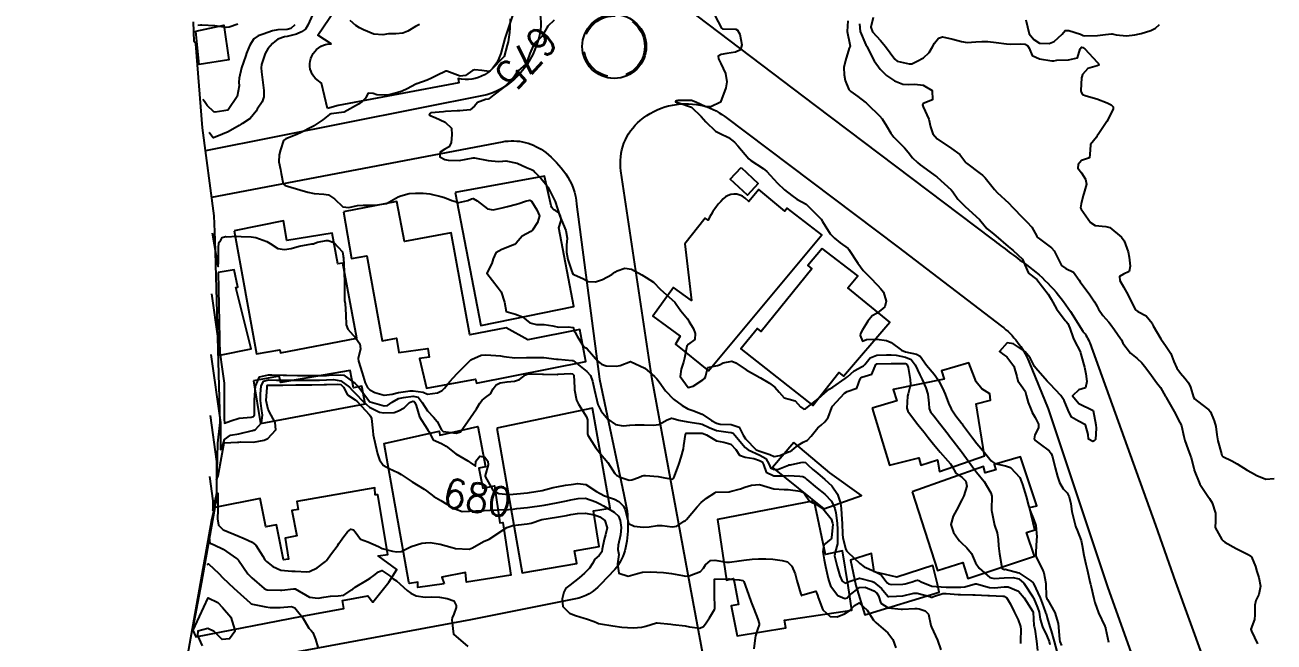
# Model space of a CAD drawing. Header units: metres. Extents: x 298520 to 308411, y 7433745 to 7450750.
# Drawn here: x 300672.9 to 300845.5, y 7447241.7 to 7447327 of the extents above; entities that cross this region are included whole.
import ezdxf
from ezdxf.enums import TextEntityAlignment as Align

# ---------------------------------------------------------------- set-up
doc = ezdxf.new("R2010")
doc.units = ezdxf.units.M
doc.header["$LTSCALE"] = 10
doc.linetypes.add('DASHED', pattern=[0.75, 0.5, -0.25])
for name, color, linetype in [('Area', 45, 'Continuous'), ('Canteiro', 45, 'DASHED'), ('Cotas', 45, 'Continuous'), ('Curvas de Nivel 1m', 11, 'Continuous'), ('Curvas de Nivel 5m', 15, 'Continuous'), ('Edificações', 30, 'Continuous'), ('Vias Primárias', 230, 'Continuous')]:
    doc.layers.add(name, color=color, linetype=linetype)
doc.styles.add('Style-STANDARD', font='STANDARD.shx')

msp = doc.modelspace()

# ---------------------------------------------------------------- linework, layer by layer
at = {"layer": 'Area'}
msp.add_polyline3d([(300691.93, 7447220.25, 694.32), (300698.77, 7447258.6, 690.29), (300699.21, 7447260.59, 686.56), (300699.39, 7447261.19, 680.28), (300699.56, 7447269.2, 680.26), (300699.91, 7447272.04, 677.94), (300699.2, 7447297.32, 680.01), (300699.07, 7447300.64, 676.56), (300697.48, 7447312.79, 685.09), (300696.52, 7447324.41, 685.01), (300696.3, 7447324.76, 684.98), (300696.21, 7447327.48, 681.88)], dxfattribs=at)
at = {"layer": 'Canteiro'}
msp.add_circle((300754.37, 7447324.06), 4.22, dxfattribs=at)
at = {"layer": 'Curvas de Nivel 1m', "flags": 128}
for points, elevation in [([(300712.73, 7447328.54), (300712.04, 7447327.01), (300711.72, 7447326.45), (300711.16, 7447326.06), (300710.44, 7447325.75), (300709.16, 7447325.45), (300708.8, 7447325.4), (300707.87, 7447325.05), (300707.45, 7447324.76), (300707.14, 7447324.47), (300706.49, 7447323.72), (300706.13, 7447323.07), (300705.61, 7447321.58), (300705.55, 7447321.08), (300705.62, 7447320.55), (300705.82, 7447319.08), (300705.93, 7447317.94), (300705.93, 7447317.08), (300705.73, 7447316.4), (300705.04, 7447315.4), (300704.92, 7447315.2), (300704.87, 7447315.09), (300704.03, 7447314.09), (300703.01, 7447313.4), (300702.82, 7447313.3), (300702.52, 7447313.12), (300700.99, 7447312.26), (300700.24, 7447311.9), (300698.99, 7447311.42), (300698.91, 7447311.45), (300698.39, 7447312.13)], 677), ([(300739.98, 7447327.88), (300739.93, 7447326.67), (300739.87, 7447325.96), (300739.69, 7447324.67), (300739.59, 7447324.22), (300739.15, 7447322.68), (300739.14, 7447322.66), (300739.12, 7447322.63), (300737.27, 7447320.71), (300737.18, 7447320.63), (300737.1, 7447320.59), (300736.06, 7447320.72), (300735.1, 7447320.82), (300734.8, 7447320.73), (300733.8, 7447320.05), (300733.09, 7447319.96), (300731.25, 7447320.63), (300731.1, 7447320.64), (300729.83, 7447320.05), (300729.09, 7447319.65), (300728.51, 7447319.38), (300727.07, 7447318.9), (300727.03, 7447318.87), (300726.95, 7447318.83), (300725.74, 7447318.17), (300725.06, 7447317.85), (300724.3, 7447317.62), (300723.06, 7447317.33), (300721.55, 7447317.38), (300721.06, 7447317.55), (300720.38, 7447317.59), (300719.99, 7447316.91), (300719.54, 7447316.42), (300719.04, 7447316.07), (300717.03, 7447314.95), (300715.25, 7447314.75), (300715.03, 7447314.66), (300714.11, 7447313.89), (300713.01, 7447313.16), (300712.91, 7447313.09), (300712.73, 7447312.99), (300710.99, 7447312.12), (300710.25, 7447311.77), (300708.99, 7447311.28), (300708.64, 7447311.05), (300708.25, 7447309.77), (300708.04, 7447309.05), (300708, 7447308.11), (300708.23, 7447307.05), (300708.34, 7447306.47), (300708.61, 7447305.04), (300708.91, 7447304.81), (300709.23, 7447304.71), (300710.9, 7447304.24), (300712, 7447303.9), (300712.89, 7447303.7), (300714.24, 7447303.63), (300714.89, 7447303.52), (300715.7, 7447302.96), (300716.87, 7447301.87), (300717.7, 7447301.76), (300718.87, 7447302.06), (300719.66, 7447302.12), (300720.88, 7447302.12), (300721.63, 7447302.14), (300722.88, 7447302.35), (300723.88, 7447302.87), (300724.5, 7447303.25), (300724.89, 7447303.41), (300726.03, 7447303.7), (300726.9, 7447303.77), (300727.95, 7447303.77), (300728.9, 7447303.66), (300730.38, 7447303.3), (300730.89, 7447303.17), (300731.92, 7447302.77), (300732.88, 7447302.45), (300734.12, 7447302.74), (300734.63, 7447302.99), (300734.89, 7447303.04), (300735.43, 7447302.72), (300736.87, 7447301.6), (300737.64, 7447301.47), (300738.87, 7447301.75), (300739.62, 7447301.93), (300740.88, 7447302.26), (300741.19, 7447302.35), (300742.1, 7447302.65), (300742.72, 7447302.81), (300742.88, 7447302.7), (300742.92, 7447302.67), (300742.95, 7447302.64), (300743.68, 7447301.44), (300744.04, 7447300.62), (300743.78, 7447299.7), (300743.07, 7447298.64), (300742.83, 7447298.48), (300741.66, 7447297.82), (300740.81, 7447296.85), (300740.6, 7447296.66), (300738.81, 7447295.95), (300738.01, 7447295.49), (300737.63, 7447294.7), (300737.47, 7447294.02), (300736.76, 7447292.71), (300738.32, 7447290.69), (300738.73, 7447290.12), (300739.21, 7447288.68), (300739.42, 7447287.4), (300740.7, 7447287.03), (300741.69, 7447286.65), (300742.69, 7447285.85), (300743.64, 7447285.58), (300744.68, 7447285.6), (300745.87, 7447285.41), (300746.68, 7447285.23), (300748, 7447285.26), (300748.68, 7447285.18), (300748.84, 7447284.74), (300748.91, 7447284.57), (300749.23, 7447284), (300750.11, 7447282.55), (300750.46, 7447282.36), (300750.64, 7447282.24), (300752.12, 7447280.53), (300752.62, 7447280.1), (300753.26, 7447279.87), (300754.61, 7447279.82), (300755.19, 7447279.91), (300756.62, 7447280.47), (300758.61, 7447279.55), (300759.92, 7447278.43), (300760.27, 7447278.1), (300760.59, 7447277.68), (300761.43, 7447276.41), (300762.56, 7447275.29), (300763.77, 7447274.39), (300764.55, 7447273.93), (300765.21, 7447273.7), (300766.54, 7447273.18), (300767.8, 7447272.34), (300768.52, 7447271.94), (300769.02, 7447271.83), (300770.52, 7447271.77), (300771.63, 7447271.41), (300772.2, 7447270.28), (300772.5, 7447269.77), (300773.99, 7447268.26), (300774.47, 7447268.06), (300775.87, 7447267.64), (300776.46, 7447267.33), (300777.23, 7447267.46), (300778.47, 7447267.98), (300778.64, 7447268.04), (300778.97, 7447268.21), (300779.79, 7447268.89), (300780.49, 7447269.32), (300781.08, 7447269.6), (300781.56, 7447270.17), (300782.51, 7447271.3), (300782.97, 7447271.7), (300783.47, 7447272.15), (300783.92, 7447272.76), (300784.46, 7447274.14), (300784.55, 7447274.3), (300786.19, 7447276.12), (300786.58, 7447276.32), (300787.89, 7447276.79), (300788.36, 7447278.09), (300788.45, 7447278.24), (300788.6, 7447278.3), (300789.95, 7447278.73), (300790.54, 7447280.07), (300790.57, 7447280.12), (300790.62, 7447280.14), (300790.7, 7447280.15), (300792.62, 7447280.22), (300794.42, 7447280.22), (300794.62, 7447280.2), (300794.75, 7447280.15), (300794.86, 7447280.02), (300794.97, 7447279.66), (300795.25, 7447278.01), (300795.29, 7447277.31), (300794.98, 7447276.02), (300794.9, 7447275.68), (300794.81, 7447274.02), (300794.95, 7447273.61), (300796.16, 7447272), (300796.52, 7447271.56), (300797.22, 7447270.7), (300797.76, 7447269.98), (300798.49, 7447269.05), (300799.41, 7447267.96), (300800.46, 7447266.76), (300800.84, 7447266.33), (300801.06, 7447265.94), (300801.57, 7447265.06), (300802.44, 7447264.46), (300802.95, 7447263.91), (300803.11, 7447263.23), (300802.69, 7447261.92), (300802.59, 7447261.73), (300802.4, 7447261.35), (300801.67, 7447259.93), (300801.23, 7447259.07), (300800.9, 7447257.94), (300801.24, 7447256.84), (300801.9, 7447255.93), (300802.1, 7447255.7), (300802.33, 7447255.47), (300803.1, 7447254.7), (300803.72, 7447253.91), (300804.29, 7447252.66), (300804.8, 7447251.89), (300806.27, 7447250.63), (300806.88, 7447250.48), (300808.27, 7447250.58), (300809.48, 7447250.63), (300810.27, 7447250.42), (300810.98, 7447249.82), (300812.23, 7447247.93), (300812.29, 7447247.81), (300812.88, 7447246.46), (300813.07, 7447245.8), (300813.24, 7447244.83), (300813.56, 7447243.79), (300814.17, 7447242.53), (300814.48, 7447241.78), (300814.58, 7447241.36)], 676), ([(300727.44, 7447327.09), (300727.17, 7447326.97), (300726.92, 7447326.83), (300725.85, 7447326.16), (300725.16, 7447325.88), (300724.19, 7447325.82), (300723.16, 7447325.78), (300722.38, 7447325.66), (300721.16, 7447325.76), (300719.73, 7447326.35), (300719.17, 7447326.65), (300718.64, 7447326.93), (300717.88, 7447327.64)], 677), ([(300768.25, 7447328.34), (300769.18, 7447326.56), (300769.32, 7447326.47), (300771.17, 7447326.44), (300771.42, 7447326.3), (300771.73, 7447325.73), (300772, 7447324.29), (300771.83, 7447323.6), (300771.13, 7447323.27), (300769.91, 7447323.09), (300769.13, 7447322.96), (300768.75, 7447322.71), (300768.78, 7447322.33), (300769.11, 7447321.68), (300769.72, 7447320.32), (300769.91, 7447319.15), (300769.81, 7447318.32), (300769.05, 7447316.33), (300767.7, 7447315.69), (300767.04, 7447315.68), (300765.66, 7447316.36), (300765.05, 7447316.57), (300763.22, 7447316.56), (300763.05, 7447316.55), (300762.92, 7447316.53), (300762.82, 7447316.4), (300763.05, 7447316.3), (300763.16, 7447316.29), (300765.04, 7447315.64), (300766.4, 7447314.36), (300767.02, 7447313.61), (300768.35, 7447312.34), (300769, 7447312), (300770.16, 7447311.48), (300770.99, 7447310.82), (300771.44, 7447310.3), (300772.96, 7447308.53), (300773.24, 7447308.28), (300774.94, 7447307.18), (300775.47, 7447306.78), (300775.93, 7447306.25), (300776.92, 7447305.13), (300777.9, 7447304.22), (300778.89, 7447303.42), (300779.61, 7447302.92), (300780.88, 7447302.22), (300780.93, 7447302.18), (300782.86, 7447300.27), (300782.96, 7447300.16), (300783.17, 7447299.85), (300784.23, 7447298.15), (300784.83, 7447297.52), (300785.6, 7447296.91), (300786.69, 7447296.11), (300786.81, 7447295.98), (300788.02, 7447294.1), (300788.77, 7447293.09), (300789.72, 7447292.08), (300790.75, 7447291.05), (300791.23, 7447290.55), (300791.57, 7447290.06), (300791.93, 7447288.84), (300791.75, 7447288.05), (300790.7, 7447287.16), (300790, 7447286.78), (300789.4, 7447286.08), (300789.15, 7447285.62), (300788.67, 7447284.84), (300788.4, 7447284.36), (300788.37, 7447284.09), (300788.66, 7447283.3), (300789.21, 7447283.53), (300790.66, 7447283.59), (300791.98, 7447283.38), (300792.65, 7447283.09), (300794.05, 7447282.03), (300794.64, 7447281.84), (300796.16, 7447281.51), (300796.64, 7447281.2), (300797.54, 7447279.98), (300798.6, 7447278.71), (300799.15, 7447277.96), (300799.75, 7447276.78), (300800.1, 7447275.95), (300800.55, 7447274.73), (300800.92, 7447273.94), (300801.59, 7447272.99), (300802.4, 7447271.92), (300802.45, 7447271.85), (300802.52, 7447271.76), (300803.88, 7447269.91), (300804.49, 7447269.15), (300805.56, 7447267.89), (300806.46, 7447266.75), (300806.98, 7447266.39), (300808.46, 7447266.07), (300809.14, 7447265.84), (300810.44, 7447264.46), (300810.66, 7447263.83), (300810.77, 7447263.48), (300811.31, 7447261.82), (300811.64, 7447260.56), (300811.86, 7447259.82), (300812.36, 7447258.59), (300812.61, 7447257.81), (300812.75, 7447256.22), (300812.73, 7447255.8), (300812.61, 7447254.1), (300812.62, 7447253.81), (300812.67, 7447253.44), (300813.49, 7447251.79), (300813.75, 7447251.27), (300814.02, 7447249.78), (300814.08, 7447247.93), (300814.13, 7447247.78), (300814.16, 7447247.71), (300814.23, 7447247.57), (300815.27, 7447245.77), (300815.73, 7447244.24), (300815.78, 7447243.76), (300815.9, 7447242.02), (300815.95, 7447241.76), (300816.16, 7447241.19)], 674), ([(300786.67, 7447327.6), (300786.54, 7447326.12), (300786.92, 7447324.34), (300786.95, 7447324.11), (300786.85, 7447323.82), (300786.32, 7447322.12), (300786.09, 7447321.14), (300786.12, 7447320.12), (300786.29, 7447319.33), (300786.78, 7447318.11), (300786.91, 7447317.95), (300787.07, 7447317.82), (300788.04, 7447317.12), (300789.06, 7447316.36), (300789.2, 7447316.24), (300789.36, 7447316.09), (300791.03, 7447314.47), (300791.41, 7447314.06), (300791.99, 7447313.07), (300792.59, 7447312.04), (300792.99, 7447311.5), (300794.46, 7447310.03), (300794.97, 7447309.41), (300795.58, 7447308.63), (300796.26, 7447308), (300796.65, 7447307.69), (300796.95, 7447307.46), (300798.69, 7447306.22), (300798.93, 7447306.03), (300799, 7447305.97), (300800.91, 7447304.23), (300801.15, 7447303.95), (300801.87, 7447302.91), (300802.88, 7447301.92), (300804.86, 7447300.1), (300805.03, 7447299.9), (300805.84, 7447298.88), (300806.84, 7447298.09), (300807.12, 7447297.87), (300808.82, 7447296.37), (300809.52, 7447295.84), (300810.79, 7447294.63), (300811.11, 7447293.83), (300811.63, 7447292.68), (300812.76, 7447291.8), (300814.32, 7447289.78), (300814.73, 7447289.12), (300815.51, 7447287.77), (300816.7, 7447286.14), (300816.88, 7447285.95), (300817.05, 7447285.75), (300817.33, 7447285.11), (300817.8, 7447283.74), (300818.06, 7447283.14), (300818.65, 7447282.06), (300818.79, 7447281.73), (300818.85, 7447281.51), (300819.37, 7447279.72), (300819.54, 7447278.79), (300819.68, 7447277.72), (300819.49, 7447276.82), (300818.58, 7447276.58), (300817.72, 7447275.74), (300818.56, 7447274.66), (300820.54, 7447273.71), (300820.93, 7447271.71), (300820.98, 7447271.24), (300820.86, 7447269.71), (300820.7, 7447269.51), (300820.5, 7447269.43), (300819.89, 7447269.72), (300819.86, 7447270.37), (300819.49, 7447271.72), (300818.53, 7447272.23), (300817.56, 7447272.78), (300817.09, 7447273.75), (300816.56, 7447275.09), (300816.08, 7447275.76), (300814.59, 7447277.33), (300814.18, 7447277.78), (300812.62, 7447279.57), (300812.45, 7447279.8), (300811.83, 7447281.01), (300811.17, 7447281.82), (300810.87, 7447282.05), (300810.65, 7447282.2), (300809.55, 7447282.94), (300808.66, 7447283.06), (300807.62, 7447281.87), (300808.2, 7447281.42), (300808.64, 7447281.13), (300809.61, 7447279.84), (300810.02, 7447278.41), (300810.16, 7447277.83), (300810.59, 7447277.15), (300811.15, 7447276.39), (300811.3, 7447275.82), (300811.58, 7447274.79), (300811.97, 7447273.81), (300812.14, 7447273.41), (300812.53, 7447272.73), (300813, 7447271.8), (300812.98, 7447271.33), (300812.51, 7447270.32), (300812.42, 7447269.8), (300812.5, 7447269.61), (300813.22, 7447269.06), (300814.48, 7447268.14), (300814.76, 7447267.78), (300814.92, 7447267.32), (300815.31, 7447265.77), (300815.61, 7447264.59), (300815.88, 7447263.77), (300816.41, 7447262.87), (300816.96, 7447262.3), (300817.23, 7447261.75), (300817.45, 7447260.8), (300817.63, 7447259.74), (300818.01, 7447258.08), (300818.12, 7447257.73), (300818.17, 7447257.55), (300818.35, 7447257.15), (300818.9, 7447255.72), (300819.03, 7447255.02), (300819.26, 7447253.72), (300819.56, 7447252.45), (300819.72, 7447251.72), (300820.14, 7447249.83), (300820.18, 7447249.71), (300820.26, 7447249.33), (300820.64, 7447247.71), (300820.8, 7447247.14), (300821.3, 7447245.7), (300822.19, 7447243.89), (300822.26, 7447243.75), (300822.27, 7447243.69), (300822.27, 7447243.61), (300822.67, 7447241.68)], 673), ([(300790.15, 7447328.08), (300789.82, 7447326.72), (300790.06, 7447326.08), (300791.15, 7447324.86), (300791.87, 7447324.05), (300793.13, 7447322.28), (300793.46, 7447322.04), (300795.12, 7447321.63), (300795.48, 7447321.66), (300796.24, 7447322), (300797.13, 7447322.48), (300797.9, 7447323.21), (300798.34, 7447323.98), (300798.62, 7447324.5), (300799.16, 7447325.22), (300799.72, 7447325.4), (300801.16, 7447325.07), (300802.36, 7447324.72), (300803.15, 7447324.6), (300804.36, 7447324.7), (300805.15, 7447324.76), (300805.98, 7447324.72), (300807.15, 7447324.58), (300808.6, 7447324.41), (300809.15, 7447324.37), (300810.58, 7447324.4), (300811.15, 7447324.36), (300811.5, 7447324.17), (300811.71, 7447323.82), (300812.12, 7447322.8), (300813.13, 7447322.33), (300814.84, 7447322.07), (300815.13, 7447322.08), (300815.52, 7447322.17), (300817.13, 7447322.19), (300818.4, 7447322.47), (300818.78, 7447323.73), (300818.94, 7447323.94), (300819.14, 7447323.89), (300819.42, 7447323.73), (300821.12, 7447321.87), (300821.21, 7447321.79), (300821.3, 7447321.71), (300821.36, 7447321.47), (300821.12, 7447321.39), (300819.81, 7447321.02), (300819.1, 7447320.19), (300818.97, 7447319.86), (300818.94, 7447319.73), (300818.86, 7447317.95), (300818.9, 7447317.73), (300819.07, 7447317.42), (300819.57, 7447317.22), (300821.06, 7447316.79), (300822.47, 7447316.27), (300823.05, 7447315.96), (300823.32, 7447315.68), (300823.3, 7447315.42), (300823.03, 7447314.82), (300822.45, 7447313.69), (300821.32, 7447312.02), (300821.11, 7447311.71), (300821.08, 7447311.64), (300821, 7447311.52), (300820.19, 7447310.51), (300820.16, 7447309.72), (300820.03, 7447308.65), (300818.96, 7447308.26), (300818.46, 7447307.74), (300818.44, 7447307.23), (300818.94, 7447306.57), (300819.5, 7447305.72), (300819.62, 7447305.02), (300819.25, 7447303.73), (300819.17, 7447303.46), (300818.89, 7447302.28), (300818.82, 7447301.73), (300818.88, 7447301.57), (300820.17, 7447299.72), (300820.85, 7447299.28), (300822.31, 7447299.15), (300822.85, 7447299), (300824.47, 7447297.66), (300824.83, 7447297.16), (300825.4, 7447295.65), (300825.55, 7447294.9), (300825.67, 7447293.65), (300825.52, 7447292.91), (300824.77, 7447292.54), (300824.2, 7447292.23), (300824.26, 7447291.67), (300824.75, 7447290.81), (300825.4, 7447289.65), (300826.04, 7447288.32), (300826.4, 7447287.64), (300826.71, 7447287.4), (300827.9, 7447286.81), (300828.69, 7447285.8), (300828.77, 7447285.61), (300828.87, 7447285.43), (300829.92, 7447283.6), (300830.65, 7447282.56), (300831.3, 7447281.58), (300831.72, 7447280.49), (300832.13, 7447279.57), (300832.61, 7447278.86), (300833.22, 7447278.18), (300833.72, 7447277.55), (300833.99, 7447276.95), (300834.41, 7447275.54), (300834.57, 7447275.31), (300835.57, 7447274.52), (300836.55, 7447273.81), (300836.77, 7447273.52), (300837.28, 7447272.26), (300837.53, 7447271.51), (300837.66, 7447270.36), (300837.8, 7447269.51), (300838.28, 7447267.7), (300838.36, 7447267.5), (300838.47, 7447267.34), (300839.71, 7447266.73), (300840.46, 7447266.31), (300841.85, 7447265.46), (300842.45, 7447265.13), (300843.16, 7447264.72), (300844.43, 7447264.2), (300845.55, 7447264.29)], 671), ([(300702.34, 7447327.12), (300701.17, 7447326.7), (300700.72, 7447326.69), (300699.17, 7447326.91), (300697.36, 7447326.99), (300697.17, 7447326.98), (300696.82, 7447326.93)], 679), ([(300710.22, 7447327.03), (300709.68, 7447326.52), (300709.17, 7447326.39), (300707.86, 7447326.36), (300707.16, 7447326.21), (300705.83, 7447325.75), (300705.16, 7447325.54), (300704.55, 7447325.1), (300703.99, 7447324.25), (300703.55, 7447323.11), (300703.44, 7447322.78), (300703.11, 7447321.9), (300702.83, 7447321.11), (300702.53, 7447319.67), (300702.5, 7447319.12), (300702.54, 7447318.59), (300702.26, 7447317.12), (300701.03, 7447315.28), (300700.96, 7447315.22), (300700.42, 7447315.15), (300699.22, 7447314.97), (300699.03, 7447315.02), (300698.12, 7447315.91), (300697.72, 7447316.45), (300697.53, 7447316.71)], 678), ([(300788.25, 7447327.16), (300788.35, 7447326.1), (300789.15, 7447324.29), (300789.26, 7447324.09), (300789.89, 7447322.84), (300790.29, 7447322.07), (300791.11, 7447320.93), (300792, 7447320.05), (300793.09, 7447319.29), (300794.26, 7447318.85), (300795.08, 7447318.78), (300795.9, 7447318.83), (300797.08, 7447318.7), (300798.29, 7447317.98), (300798.37, 7447316.66), (300797.05, 7447316.18), (300796.96, 7447315.99), (300797.05, 7447315.68), (300797.86, 7447313.98), (300798.06, 7447312.93), (300798.4, 7447311.98), (300798.99, 7447311.26), (300800.97, 7447309.95), (300802.13, 7447309.09), (300802.95, 7447308.01), (300803.04, 7447307.92), (300804.94, 7447306.48), (300805.27, 7447306.23), (300805.64, 7447305.89), (300806.91, 7447304.29), (300807.29, 7447303.87), (300808.89, 7447302.36), (300809.4, 7447301.84), (300810.86, 7447300.29), (300811.37, 7447299.82), (300812.08, 7447299.04), (300812.76, 7447297.8), (300812.79, 7447297.75), (300812.83, 7447297.69), (300813.16, 7447297.46), (300814.82, 7447296.22), (300815.17, 7447295.78), (300815.53, 7447295.04), (300816.19, 7447293.77), (300816.78, 7447293.34), (300817.86, 7447292.83), (300818.62, 7447291.73), (300818.76, 7447291.5), (300820.09, 7447289.72), (300820.72, 7447288.73), (300821.09, 7447288.08), (300821.31, 7447287.7), (300821.88, 7447286.86), (300822.7, 7447285.9), (300822.89, 7447285.68), (300823.49, 7447284.86), (300824.35, 7447283.66), (300824.46, 7447283.46), (300824.66, 7447283.01), (300825.71, 7447281.65), (300826.64, 7447280.88), (300827.3, 7447280.3), (300827.85, 7447279.62), (300828.61, 7447278.54), (300829.33, 7447277.6), (300829.86, 7447276.87), (300830.57, 7447275.66), (300830.6, 7447275.61), (300830.61, 7447275.59), (300830.66, 7447275.5), (300831.76, 7447273.58), (300832.53, 7447272.06), (300832.7, 7447271.74), (300832.78, 7447271.57), (300833.07, 7447270.13), (300833.24, 7447269.56), (300833.65, 7447268.39), (300833.96, 7447267.55), (300834.09, 7447267.16), (300834.45, 7447265.72), (300834.5, 7447265.54), (300834.52, 7447265.47), (300835.3, 7447263.53), (300836.41, 7447261.84), (300836.64, 7447261.52), (300836.98, 7447260.93), (300837.48, 7447259.51), (300837.46, 7447258.41), (300837.42, 7447257.51), (300838.34, 7447255.85), (300838.5, 7447255.66), (300838.73, 7447255.49), (300840.32, 7447254.6), (300841.99, 7447253.77), (300842.31, 7447253.61), (300842.44, 7447253.45), (300842.98, 7447252.13), (300843.19, 7447251.44), (300843.46, 7447250.62), (300843.7, 7447249.43), (300843.43, 7447248.25), (300843.05, 7447247.44), (300842.88, 7447246.79), (300842.89, 7447245.44), (300842.85, 7447244.8), (300842.36, 7447243.45), (300842.43, 7447243.21), (300843.28, 7447241.44)], 672), ([(300698.82, 7447298.28), (300699.56, 7447293.71), (300699.64, 7447293.6), (300699.67, 7447294.18), (300699.67, 7447295.25), (300699.66, 7447296.26), (300699.71, 7447296.84), (300699.83, 7447297.03), (300699.99, 7447297.26), (300700.2, 7447297.65), (300700.62, 7447297.75), (300700.82, 7447297.71), (300702.15, 7447297.8), (300702.82, 7447297.79), (300704.2, 7447297.72), (300704.82, 7447297.64), (300706.37, 7447297.07), (300706.81, 7447296.8), (300707.88, 7447296.13), (300708.8, 7447295.98), (300709.71, 7447296.12), (300710.81, 7447296.43), (300712.56, 7447296.75), (300712.81, 7447296.77), (300712.97, 7447296.83), (300713.34, 7447296.98), (300714.56, 7447297.23), (300714.82, 7447297.21), (300715.62, 7447296.96), (300716.8, 7447295.64), (300716.92, 7447295.07), (300716.92, 7447294.95), (300716.93, 7447294.81), (300717.05, 7447292.95), (300717.1, 7447291.3), (300717.1, 7447290.94), (300717.09, 7447289.31), (300717.11, 7447288.94), (300717.16, 7447288.5), (300717.27, 7447286.94), (300717.3, 7447285.56), (300717.54, 7447284.94), (300718.65, 7447283.7), (300719.21, 7447282.91), (300719.31, 7447282.24), (300718.98, 7447280.92), (300719.01, 7447280.52), (300719.51, 7447278.91), (300719.94, 7447277.55), (300720.28, 7447276.9), (300720.57, 7447276.58), (300721.28, 7447276.18), (300722.56, 7447275.82), (300723.66, 7447275.96), (300724.57, 7447276.21), (300726.15, 7447276.42), (300726.57, 7447276.44), (300727.97, 7447276.22), (300728.56, 7447275.98), (300729.94, 7447276.16), (300730.57, 7447276.46), (300730.91, 7447276.78), (300731.65, 7447277.71), (300732.6, 7447278.76), (300734.56, 7447280.73), (300734.62, 7447280.78), (300735.96, 7447281.38), (300736.63, 7447281.41), (300738.02, 7447281.3), (300738.63, 7447281.25), (300739.11, 7447281.17), (300740.63, 7447281), (300742.23, 7447281.04), (300742.63, 7447281.05), (300743.04, 7447281.04), (300744.63, 7447281.02), (300746.4, 7447280.81), (300746.62, 7447280.79), (300748.55, 7447280.64), (300748.62, 7447280.63), (300748.67, 7447280.61), (300748.73, 7447280.57), (300750.6, 7447279.09), (300751.07, 7447278.54), (300751.38, 7447277.74), (300751.64, 7447276.53), (300751.95, 7447275.13), (300752.12, 7447274.52), (300752.54, 7447273.61), (300753.47, 7447272.51), (300754.52, 7447271.75), (300755.6, 7447271.57), (300756.52, 7447271.69), (300757.24, 7447271.74), (300758.52, 7447271.72), (300759.78, 7447271.69), (300760.52, 7447271.79), (300760.95, 7447271.98), (300761.67, 7447272.41), (300762.27, 7447272.66), (300762.53, 7447272.62), (300763.28, 7447272.39), (300764.52, 7447272.13), (300766.08, 7447271.92), (300766.52, 7447271.82), (300767.49, 7447271.37), (300768.51, 7447270.93), (300770.13, 7447270.69), (300770.51, 7447270.68), (300770.79, 7447270.59), (300771.04, 7447270.3), (300772.48, 7447268.59), (300772.86, 7447268.28), (300774.47, 7447267.51), (300775.3, 7447267.09), (300775.79, 7447266.24), (300775.98, 7447265.77), (300776.45, 7447265.53), (300777.08, 7447265.59), (300778.45, 7447266.15), (300778.49, 7447266.17), (300778.74, 7447266.21), (300780.14, 7447266.51), (300780.46, 7447266.57), (300780.78, 7447266.51), (300781.13, 7447266.18), (300781.83, 7447265.55), (300782.44, 7447265.03), (300783.47, 7447264.15), (300784.42, 7447263.3), (300785.24, 7447262.13), (300785.63, 7447260.89), (300785.74, 7447260.13), (300785.84, 7447258.64), (300785.87, 7447258.12), (300785.91, 7447256.56), (300785.94, 7447256.12), (300786.32, 7447254.63), (300786.47, 7447254.28), (300786.63, 7447254.12), (300788.29, 7447252.54), (300788.91, 7447252.08), (300790.28, 7447251.47), (300791.23, 7447251.01), (300791.93, 7447250.04), (300792.08, 7447249.86), (300792.26, 7447249.72), (300792.64, 7447249.65), (300794.26, 7447249.68), (300794.56, 7447249.72), (300795.54, 7447250.01), (300796.06, 7447250.21), (300796.27, 7447250.24), (300796.46, 7447250.2), (300796.79, 7447249.99), (300798.25, 7447249.43), (300798.84, 7447249.37), (300800.25, 7447249.29), (300800.94, 7447249.25), (300802.25, 7447249.26), (300802.84, 7447249.33), (300804.26, 7447249.74), (300804.43, 7447249.73), (300806.25, 7447249.23), (300806.93, 7447249.19), (300808.26, 7447249.33), (300808.8, 7447249.3), (300810.25, 7447248.73), (300811.01, 7447247.82), (300812.21, 7447245.92), (300812.25, 7447245.85), (300812.26, 7447245.81), (300812.34, 7447243.95), (300812.38, 7447243.81), (300812.51, 7447243.48), (300812.73, 7447241.8), (300812.88, 7447240.53)], 677), ([(300698.72, 7447289.85), (300700.44, 7447277.47), (300700.47, 7447276.15), (300700.45, 7447274.19), (300700.46, 7447272.53), (300700.52, 7447271.95), (300701.37, 7447272.28), (300702.53, 7447272.63), (300704.19, 7447272.77), (300704.52, 7447272.89), (300704.62, 7447272.99), (300704.64, 7447273.09), (300704.66, 7447274.98), (300704.66, 7447275.09), (300704.66, 7447275.19), (300704.77, 7447277.09), (300705.33, 7447278.34), (300706.6, 7447278.65), (300707.03, 7447278.63), (300708.6, 7447278.58), (300709.06, 7447278.57), (300710.6, 7447278.54), (300711.07, 7447278.54), (300712.6, 7447278.54), (300713.05, 7447278.54), (300714.6, 7447278.56), (300714.98, 7447278.58), (300716.6, 7447278.65), (300716.98, 7447278.57), (300718.58, 7447277.44), (300719.05, 7447276.92), (300720.55, 7447274.96), (300720.63, 7447274.9), (300722.55, 7447274.36), (300723.03, 7447274.39), (300723.67, 7447274.86), (300724.56, 7447275.35), (300725.22, 7447275.51), (300726.56, 7447275.69), (300727.29, 7447275.55), (300727.84, 7447274.82), (300728.54, 7447273.65), (300729.38, 7447272.8), (300729.91, 7447272.18), (300730.51, 7447271.01), (300730.71, 7447270.78), (300732.5, 7447270.56), (300733.14, 7447270.75), (300734.52, 7447272.73), (300735.33, 7447273.94), (300735.77, 7447274.72), (300736.12, 7447275.15), (300736.56, 7447275.5), (300737.25, 7447276.02), (300737.62, 7447276.7), (300738.03, 7447277.25), (300738.59, 7447277.51), (300739.59, 7447277.68), (300740.59, 7447277.77), (300741.27, 7447277.97), (300742.1, 7447278.64), (300742.46, 7447278.78), (300742.6, 7447278.79), (300744.46, 7447278.75), (300744.6, 7447278.75), (300746.48, 7447278.7), (300746.59, 7447278.71), (300748.33, 7447278.84), (300748.6, 7447278.78), (300748.79, 7447278.57), (300748.87, 7447276.86), (300748.88, 7447276.57), (300749.14, 7447275.15), (300749.41, 7447274.56), (300750.53, 7447272.82), (300750.63, 7447272.54), (300750.66, 7447272.4), (300750.66, 7447270.54), (300750.73, 7447270.31), (300751.83, 7447268.53), (300752.47, 7447267.69), (300753.46, 7447266.51), (300754.44, 7447265.01), (300754.68, 7447264.74), (300755.17, 7447264.49), (300756.43, 7447264.09), (300756.79, 7447264.11), (300757.72, 7447264.46), (300758.24, 7447264.65), (300758.44, 7447264.7), (300758.7, 7447264.71), (300760.43, 7447264.57), (300761.34, 7447264.41), (300762.43, 7447264.22), (300762.55, 7447264.28), (300762.61, 7447264.4), (300763.1, 7447265.74), (300763.33, 7447266.39), (300763.61, 7447267.24), (300763.92, 7447268.39), (300764, 7447268.86), (300764.2, 7447270.38), (300764.32, 7447270.57), (300764.5, 7447270.58), (300764.7, 7447270.58), (300766.51, 7447270.57), (300767.13, 7447270.34), (300768.49, 7447269.52), (300769.5, 7447269.31), (300770.48, 7447269.04), (300771.17, 7447268.3), (300771.68, 7447267.51), (300772.46, 7447267.26), (300773.65, 7447267.07), (300774.46, 7447266.81), (300774.82, 7447266.61), (300775, 7447266.25), (300775.38, 7447265.19), (300776.44, 7447264.65), (300777.98, 7447264.67), (300778.44, 7447264.7), (300780.02, 7447264.62), (300780.44, 7447264.56), (300780.69, 7447264.44), (300780.99, 7447264.18), (300782.42, 7447262.98), (300783.48, 7447262.15), (300784.39, 7447261.17), (300784.84, 7447260.14), (300784.97, 7447259.54), (300785.18, 7447258.13), (300785.22, 7447257.25), (300785.23, 7447256.13), (300785.21, 7447255.25), (300784.88, 7447254.13), (300784.83, 7447253.61), (300785.17, 7447252.13), (300785.56, 7447250.83), (300785.86, 7447250.12), (300786.26, 7447249.83), (300786.95, 7447250.11), (300788.27, 7447250.54), (300790.06, 7447250.07), (300790.26, 7447249.95), (300791.3, 7447249.1), (300792.17, 7447248.04), (300792.19, 7447248), (300792.23, 7447247.98), (300792.3, 7447247.97), (300793.39, 7447248.03), (300794.19, 7447248.07), (300794.23, 7447248.07), (300795.79, 7447248.46), (300796.24, 7447248.46), (300797.99, 7447247.97), (300798.17, 7447247.91), (300798.23, 7447247.88), (300798.32, 7447247.89), (300798.49, 7447247.97), (300799.8, 7447248.4), (300800.24, 7447248.41), (300801.92, 7447248.26), (300802.24, 7447248.24), (300803.93, 7447248.21), (300804.24, 7447248.21), (300805.98, 7447248.14), (300806.24, 7447248.12), (300808.05, 7447248.04), (300808.24, 7447248.02), (300808.56, 7447247.85), (300809.12, 7447246.94), (300809.66, 7447245.84), (300810.2, 7447244.75), (300810.53, 7447243.83), (300810.58, 7447243.43), (300810.53, 7447241.83), (300810.51, 7447241.48)], 678), ([(300698.62, 7447281.43), (300699.93, 7447272.06), (300699.95, 7447271.07), (300699.93, 7447269.57), (300699.94, 7447268.32), (300700.13, 7447268.42), (300700.49, 7447269.7), (300701.35, 7447270.28), (300702.5, 7447270.47), (300704.36, 7447270.95), (300704.5, 7447270.98), (300704.59, 7447271), (300704.78, 7447271.09), (300705.61, 7447271.98), (300705.74, 7447273.08), (300705.62, 7447274), (300705.49, 7447275.08), (300705.49, 7447276.01), (300705.59, 7447277.08), (300705.89, 7447277.77), (300706.59, 7447277.95), (300707.71, 7447277.92), (300708.59, 7447277.91), (300709.71, 7447277.9), (300710.59, 7447277.9), (300711.7, 7447277.9), (300712.59, 7447277.9), (300713.65, 7447277.92), (300714.59, 7447277.93), (300715.56, 7447277.98), (300716.59, 7447277.83), (300717.79, 7447276.93), (300718.15, 7447276.51), (300718.56, 7447276.11), (300719.73, 7447274.91), (300720.54, 7447274.17), (300721.92, 7447273.49), (300722.53, 7447273.36), (300723.94, 7447273.45), (300724.53, 7447273.66), (300725.32, 7447274.06), (300726.07, 7447274.83), (300726.55, 7447274.99), (300726.7, 7447274.97), (300726.8, 7447274.83), (300726.97, 7447274.41), (300727.47, 7447272.82), (300728.51, 7447271.16), (300728.66, 7447270.96), (300728.72, 7447270.81), (300729.34, 7447269.65), (300730.49, 7447269.12), (300731.12, 7447268.77), (300732.47, 7447267.71), (300734.14, 7447266.73), (300734.34, 7447266.62), (300734.45, 7447266.52), (300735.17, 7447266), (300735.22, 7447266.72), (300735.8, 7447267.38), (300736.46, 7447267.24), (300736.89, 7447266.71), (300736.95, 7447266.2), (300736.53, 7447264.71), (300736.54, 7447264.6), (300737.61, 7447262.7), (300738.4, 7447262.22), (300739.82, 7447262.09), (300740.4, 7447262.12), (300740.89, 7447262.16), (300742.4, 7447262.33), (300742.67, 7447262.37), (300744.4, 7447262.62), (300745.94, 7447263.07), (300746.41, 7447263.16), (300747.63, 7447263.36), (300748.42, 7447263.48), (300749.35, 7447263.63), (300750.42, 7447263.48), (300751.92, 7447262.52), (300752.4, 7447262.21), (300753, 7447261.91), (300754.39, 7447261.43), (300755.01, 7447261.11), (300755.63, 7447260.48), (300755.88, 7447259.98), (300756.25, 7447258.47), (300756.36, 7447258.09), (300757.12, 7447257.7), (300758.35, 7447257.56), (300759.19, 7447257.6), (300760.35, 7447257.78), (300760.99, 7447257.78), (300762.35, 7447257.63), (300763.04, 7447257.7), (300764.05, 7447258.38), (300764.23, 7447258.51), (300764.37, 7447258.63), (300765.85, 7447260.36), (300766.39, 7447260.97), (300767.14, 7447261.6), (300768.25, 7447262.33), (300768.35, 7447262.39), (300768.4, 7447262.4), (300770.24, 7447262.47), (300770.41, 7447262.5), (300771.81, 7447262.89), (300772.42, 7447263.09), (300773.33, 7447263.37), (300774.42, 7447263.46), (300775.51, 7447263.15), (300776.41, 7447262.86), (300777.84, 7447262.79), (300778.41, 7447262.79), (300780.04, 7447262.56), (300780.41, 7447262.42), (300780.64, 7447262.19), (300781.37, 7447261.16), (300782.39, 7447260.65), (300783.2, 7447260.15), (300784.36, 7447258.74), (300784.55, 7447258.14), (300784.56, 7447257.93), (300784.41, 7447256.14), (300784.4, 7447256.07), (300784.33, 7447255.97), (300783.33, 7447255.14), (300783.21, 7447254.15), (300783.39, 7447253.05), (300783.57, 7447252.15), (300783.95, 7447250.46), (300784.03, 7447250.14), (300784.26, 7447249.46), (300785.28, 7447248.13), (300786.24, 7447247.69), (300786.55, 7447247.81), (300786.83, 7447248.11), (300788.25, 7447249.24), (300789.05, 7447249.29), (300790.25, 7447248.76), (300790.65, 7447248.46), (300790.87, 7447248.06), (300791.22, 7447247.06), (300792.22, 7447246.42), (300794, 7447246.24), (300794.22, 7447246.24), (300795.91, 7447246.31), (300796.22, 7447246.32), (300796.49, 7447246.27), (300797.33, 7447245.98), (300797.79, 7447245.55), (300798.1, 7447243.97), (300798.19, 7447243.72), (300799.04, 7447241.96), (300799.51, 7447240.6)], 679), ([(300698.42, 7447264.59), (300698.89, 7447261.23), (300698.9, 7447260.89), (300698.89, 7447260.34), (300698.9, 7447259.89), (300699, 7447260.19), (300699.36, 7447261.88), (300699.58, 7447262.26), (300699.58, 7447261.13), (300699.58, 7447259.96), (300699.55, 7447258.73), (300699.69, 7447257.83), (300700.33, 7447257.19), (300700.46, 7447257.14), (300702.33, 7447256.36), (300703.21, 7447255.99), (300704.32, 7447255.48), (300704.83, 7447255.08), (300705.8, 7447253.58), (300706.09, 7447253.07), (300706.29, 7447252.84), (300707.19, 7447252.15), (300708.27, 7447251.61), (300709.82, 7447251.48), (300710.27, 7447251.49), (300711.87, 7447251.41), (300712.27, 7447251.46), (300713.3, 7447251.96), (300714.29, 7447252.68), (300714.45, 7447252.81), (300714.59, 7447252.97), (300715.31, 7447253.95), (300716.06, 7447254.95), (300716.17, 7447255.1), (300716.32, 7447255.3), (300717.01, 7447256.26), (300717.51, 7447256.94), (300717.98, 7447257.29), (300718.34, 7447257.2), (300718.55, 7447256.93), (300719.32, 7447255.92), (300720.32, 7447255.55), (300721.8, 7447254.89), (300722.31, 7447254.63), (300723.7, 7447254.26), (300724.31, 7447254.18), (300724.93, 7447254.22), (300726.23, 7447254.83), (300726.28, 7447254.86), (300726.31, 7447254.88), (300727.78, 7447255.35), (300728.32, 7447255.42), (300728.95, 7447255.43), (300730.32, 7447255.22), (300731.96, 7447254.76), (300732.31, 7447254.66), (300732.44, 7447254.63), (300734.31, 7447254.55), (300734.8, 7447254.73), (300736.32, 7447255.57), (300737.1, 7447255.92), (300738.26, 7447256.69), (300738.3, 7447256.72), (300738.33, 7447256.74), (300739.51, 7447257.51), (300740.35, 7447257.78), (300741.12, 7447257.89), (300742.35, 7447258.02), (300742.87, 7447258.12), (300744.36, 7447258.62), (300746.37, 7447258.95), (300747.76, 7447259.19), (300748.37, 7447259.3), (300749.27, 7447259.46), (300750.37, 7447259.5), (300751.63, 7447259.27), (300752.37, 7447259), (300753.07, 7447258.51), (300753.38, 7447257.48), (300753.18, 7447256.51), (300752.97, 7447255.87), (300752.72, 7447254.52), (300752.64, 7447254.18), (300752.3, 7447253.66), (300751.69, 7447253.13), (300751.34, 7447252.53), (300750.93, 7447251.88), (300750.27, 7447251.23), (300749.52, 7447250.55), (300748.25, 7447249.54), (300747.69, 7447249.13), (300747.38, 7447248.58), (300747.17, 7447247.64), (300747.25, 7447246.58), (300748.2, 7447245.69), (300749.01, 7447245.36), (300750.2, 7447245), (300750.54, 7447244.89), (300751.58, 7447244.53), (300752, 7447244.33), (300752.19, 7447244.26), (300752.49, 7447244.22), (300754.19, 7447243.92), (300755.43, 7447243.73), (300756.18, 7447243.68), (300756.99, 7447243.65), (300758.18, 7447243.74), (300758.74, 7447243.89), (300760.19, 7447244.33), (300760.28, 7447244.34), (300762.19, 7447244.15), (300762.46, 7447244.12), (300764.19, 7447243.92), (300764.75, 7447243.8), (300766.18, 7447243.6), (300766.68, 7447243.85), (300767.08, 7447244.34), (300767.53, 7447245.01), (300768.21, 7447246.19), (300768.26, 7447246.28), (300768.27, 7447246.33), (300768.24, 7447248.33), (300768.23, 7447250.33), (300768.24, 7447250.36), (300768.26, 7447250.37), (300770.17, 7447250.41), (300770.26, 7447250.41), (300770.36, 7447250.4), (300771.62, 7447250.29), (300772.16, 7447250.18), (300772.26, 7447250.05), (300772.92, 7447248.27), (300773.28, 7447247.21), (300773.64, 7447246.27), (300774.2, 7447244.83), (300774.38, 7447244.26), (300774.38, 7447244.07), (300774.18, 7447243.44), (300773.9, 7447242.53), (300773.85, 7447242.26), (300773.65, 7447240.76)], 681), ([(300698.32, 7447256.17), (300698.37, 7447255.8), (300698.37, 7447255.76), (300698.37, 7447255.7), (300698.37, 7447255.65), (300698.39, 7447255.7), (300698.43, 7447255.89), (300698.45, 7447255.93), (300698.45, 7447255.81), (300698.45, 7447255.67), (300698.45, 7447255.55), (300698.46, 7447255.45), (300698.53, 7447255.38), (300699.07, 7447255.15), (300700.31, 7447254.51), (300702.17, 7447253.24), (300702.29, 7447253.16), (300702.32, 7447253.14), (300702.33, 7447253.12), (300702.42, 7447252.99), (300703.74, 7447251.1), (300703.99, 7447250.82), (300704.26, 7447250.58), (300706, 7447249.07), (300706.24, 7447248.93), (300706.41, 7447248.9), (300708.24, 7447248.86), (300708.41, 7447248.87), (300710.04, 7447249.02), (300710.24, 7447249.03), (300710.28, 7447249.02), (300712.23, 7447247.89), (300713.47, 7447247.74), (300714.23, 7447247.87), (300715.17, 7447248.02), (300716.23, 7447248.07), (300717, 7447248.17), (300718.16, 7447248.93), (300718.21, 7447248.97), (300718.24, 7447249), (300718.58, 7447249.26), (300720.26, 7447250.3), (300720.64, 7447250.51), (300721.15, 7447250.89), (300721.77, 7447251.39), (300722.27, 7447251.56), (300723.34, 7447250.86), (300723.82, 7447250.42), (300724.26, 7447250.14), (300725.76, 7447248.83), (300726.24, 7447248.42), (300726.98, 7447248.08), (300728.23, 7447247.88), (300729.09, 7447247.94), (300730.23, 7447247.91), (300731.28, 7447247.72), (300732.22, 7447247.39), (300732.53, 7447246.76), (300732.52, 7447246.45), (300732.2, 7447245.56), (300731.95, 7447245.01), (300731.9, 7447244.76), (300732.17, 7447242.76), (300734.15, 7447241.07)], 682), ([(300698.12, 7447252.35), (300698.28, 7447252.5), (300699.71, 7447251.15), (300700.26, 7447250.58), (300701.79, 7447249.12), (300702.24, 7447248.71), (300704.04, 7447247.09), (300704.13, 7447247.01), (300704.21, 7447246.97), (300704.36, 7447246.94), (300706.21, 7447246.54), (300706.81, 7447246.47), (300708.21, 7447246.48), (300709.77, 7447246.59), (300710.21, 7447246.41), (300711.34, 7447245.01), (300712.18, 7447243.62), (300712.46, 7447243.28), (300712.72, 7447242.99), (300713.06, 7447242.09), (300713.42, 7447240.98)], 683), ([(300696.21, 7447243.37), (300696.24, 7447243.43), (300696.43, 7447243.92), (300698.23, 7447247.81), (300699.56, 7447247.15), (300700.21, 7447246.44), (300701.36, 7447245.13), (300701.95, 7447243.34), (300701.91, 7447243.12), (300701.18, 7447242.11), (300700.16, 7447242.03), (300699.09, 7447243.15), (300698.18, 7447243.56), (300696.8, 7447243.18), (300696.75, 7447242.6), (300697.41, 7447241.17)], 684)]:
    msp.add_lwpolyline(points, dxfattribs=dict(at, elevation=elevation))
at = {"layer": 'Curvas de Nivel 5m', "flags": 128}
for points, elevation in [([(300746.07, 7447327.71), (300745.18, 7447326.86), (300745.06, 7447326.61), (300744.35, 7447325.43), (300743.53, 7447324.63), (300743.14, 7447324.13), (300742.69, 7447323.09), (300742.57, 7447322.65), (300742.16, 7447321.6), (300741.1, 7447320.66), (300740.26, 7447319.49), (300739.42, 7447318.68), (300739.24, 7447318.51), (300739.07, 7447318.37), (300737.71, 7447317.35), (300737.05, 7447316.79), (300737, 7447316.77), (300736.59, 7447316.71), (300735.49, 7447316.29), (300735.04, 7447315.78), (300734.46, 7447315.31), (300733.03, 7447315.13), (300732.67, 7447315.13), (300731.03, 7447315.04), (300730.79, 7447315.02), (300729.02, 7447314.86), (300728.87, 7447314.8), (300728.81, 7447314.6), (300729.02, 7447314.46), (300729.6, 7447314.22), (300731.01, 7447313.56), (300731.87, 7447312.77), (300731.93, 7447311.84), (300731.84, 7447310.77), (300731.57, 7447310.18), (300730.97, 7447309.83), (300730.31, 7447309.44), (300730.26, 7447308.79), (300730.95, 7447308.43), (300731.4, 7447308.32), (300732.95, 7447308.26), (300734.86, 7447308.64), (300734.95, 7447308.65), (300735.04, 7447308.64), (300736.95, 7447308.26), (300738.38, 7447308.12), (300738.95, 7447308.2), (300739.39, 7447308.23), (300740.95, 7447307.9), (300742.26, 7447307.32), (300742.94, 7447307.04), (300743.2, 7447306.9), (300743.46, 7447306.63), (300744.18, 7447305.88), (300744.91, 7447305.03), (300745.19, 7447304.61), (300745.58, 7447303.92), (300746.22, 7447302.6), (300746.86, 7447300.59), (300747.69, 7447298.58), (300747.87, 7447297.53), (300747.76, 7447296.58), (300747.77, 7447295.62), (300747.93, 7447294.58), (300748.55, 7447292.79), (300748.7, 7447292.57), (300748.76, 7447292.53), (300750.12, 7447291.91), (300750.75, 7447291.54), (300751.79, 7447291.49), (300752.76, 7447291.8), (300754.03, 7447292.5), (300754.44, 7447292.83), (300754.77, 7447293.04), (300755.85, 7447293.41), (300756.77, 7447293.27), (300758.17, 7447292.46), (300758.76, 7447292.09), (300759.78, 7447291.46), (300760.74, 7447290.42), (300762.72, 7447288.68), (300762.92, 7447288.4), (300763.59, 7447287.51), (300764.47, 7447286.38), (300764.69, 7447286.06), (300765.3, 7447284.99), (300765.54, 7447284.37), (300765.5, 7447283.53), (300764.65, 7447282.87), (300764.42, 7447282.61), (300764.34, 7447282.38), (300764.08, 7447280.94), (300763.93, 7447280.39), (300763.6, 7447279.4), (300763.48, 7447278.39), (300764.58, 7447276.9), (300765.29, 7447277.08), (300766.59, 7447277.95), (300766.83, 7447278.11), (300766.96, 7447278.35), (300767.31, 7447279.64), (300768.62, 7447279.93), (300768.91, 7447280.03), (300769.42, 7447280.32), (300770.63, 7447280.55), (300771.17, 7447280.29), (300772.61, 7447279.33), (300774.5, 7447278.26), (300774.59, 7447278.21), (300775.82, 7447277.48), (300776.58, 7447276.93), (300777.18, 7447276.22), (300777.83, 7447275.48), (300778.56, 7447275.26), (300779.38, 7447275.02), (300780.13, 7447274.19), (300780.55, 7447273.88), (300780.79, 7447273.95), (300781.09, 7447274.18), (300782.56, 7447275.31), (300783.49, 7447276.15), (300784.08, 7447276.64), (300784.58, 7447276.91), (300786.3, 7447278.11), (300786.46, 7447278.25), (300786.6, 7447278.37), (300787.53, 7447279.18), (300788.62, 7447279.77), (300788.83, 7447279.88), (300788.98, 7447280.09), (300789.72, 7447280.99), (300790.64, 7447281.37), (300792, 7447281.42), (300792.64, 7447281.42), (300793.33, 7447281.34), (300794.63, 7447281.06), (300795.38, 7447280.76), (300795.97, 7447280), (300796.6, 7447278.64), (300796.93, 7447277.99), (300797.43, 7447276.83), (300797.72, 7447275.98), (300797.83, 7447274.7), (300797.87, 7447273.98), (300798.09, 7447273.53), (300798.53, 7447272.95), (300799.3, 7447271.96), (300800.51, 7447270.42), (300800.71, 7447270.15), (300800.87, 7447269.94), (300802.32, 7447268.08), (300802.44, 7447267.92), (300802.46, 7447267.9), (300802.47, 7447267.88), (300803.88, 7447265.91), (300804.45, 7447265.2), (300805.47, 7447263.89), (300806.41, 7447262.34), (300806.54, 7447261.88), (300806.5, 7447260), (300806.51, 7447259.88), (300806.56, 7447259.69), (300806.9, 7447257.87), (300807.28, 7447256.81), (300807.43, 7447255.86), (300807.47, 7447255.01), (300807.62, 7447253.86), (300807.87, 7447252.28), (300808, 7447251.85), (300808.17, 7447251.74), (300808.28, 7447251.73), (300808.39, 7447251.74), (300810.28, 7447251.27), (300811.95, 7447250.13), (300812.26, 7447249.86), (300812.29, 7447249.84), (300812.3, 7447249.81), (300812.31, 7447249.76), (300813.21, 7447247.8), (300813.52, 7447247.08), (300813.99, 7447245.78), (300814.04, 7447245.61), (300814.21, 7447245.05), (300814.58, 7447243.78), (300814.74, 7447243.22), (300815.18, 7447241.77), (300815.53, 7447240.39)], 675), ([(300811.27, 7447327.75), (300811.71, 7447325.82), (300812.34, 7447325), (300813.15, 7447324.53), (300814.48, 7447324.46), (300815.15, 7447324.73), (300816.25, 7447325.76), (300816.69, 7447326.24), (300817.17, 7447326.26), (300818.79, 7447325.73), (300819.16, 7447325.58), (300819.36, 7447325.53), (300821.16, 7447325.59), (300822.28, 7447325.69), (300823.07, 7447325.78), (300823.16, 7447325.78), (300823.75, 7447325.67), (300825.16, 7447325.5), (300826.31, 7447325.64), (300826.98, 7447325.82), (300827.17, 7447325.86), (300828.51, 7447326.27), (300829.18, 7447326.58), (300829.72, 7447327.07)], 670), ([(300698.52, 7447273.01), (300699.41, 7447266.64), (300699.42, 7447265.97), (300699.41, 7447264.93), (300699.42, 7447264.11), (300699.62, 7447264.68), (300700.48, 7447269.23), (300702.28, 7447269.32), (300702.49, 7447269.34), (300702.75, 7447269.38), (300704.49, 7447269.34), (300705.98, 7447269.58), (300706.49, 7447269.83), (300707.58, 7447271.05), (300707.51, 7447272.06), (300706.94, 7447273.06), (300706.53, 7447273.83), (300706.27, 7447275.07), (300706.38, 7447276.88), (300706.4, 7447277.07), (300706.46, 7447277.19), (300706.58, 7447277.22), (300708.39, 7447277.23), (300708.58, 7447277.23), (300710.36, 7447277.24), (300710.58, 7447277.25), (300712.32, 7447277.26), (300712.58, 7447277.26), (300714.26, 7447277.29), (300714.58, 7447277.3), (300716.18, 7447277.35), (300716.58, 7447277.28), (300716.93, 7447276.94), (300717.52, 7447275.89), (300718.56, 7447275.19), (300718.9, 7447274.92), (300720.53, 7447273.09), (300720.69, 7447272.9), (300720.8, 7447272.61), (300720.99, 7447270.9), (300721.06, 7447270.33), (300721.35, 7447268.89), (300721.66, 7447267.69), (300721.92, 7447266.89), (300722.45, 7447266.15), (300723.27, 7447265.7), (300724.44, 7447265.14), (300724.91, 7447264.85), (300726.42, 7447263.86), (300728.08, 7447262.81), (300728.4, 7447262.59), (300729.43, 7447261.83), (300730.39, 7447261.26), (300731.25, 7447260.77), (300732.38, 7447260.09), (300733.35, 7447259.72), (300734.37, 7447259.77), (300735.24, 7447259.85), (300736.37, 7447259.86), (300737.16, 7447259.92), (300738.38, 7447259.99), (300739.73, 7447260.02), (300740.38, 7447260.08), (300740.9, 7447260.14), (300742.38, 7447260.29), (300742.69, 7447260.33), (300744.38, 7447260.57), (300744.68, 7447260.62), (300746.39, 7447260.95), (300747.75, 7447261.22), (300748.39, 7447261.35), (300749.38, 7447261.54), (300750.39, 7447261.56), (300751.83, 7447261.09), (300752.39, 7447260.79), (300752.87, 7447260.52), (300754.37, 7447259.65), (300754.97, 7447259.09), (300755.19, 7447258.49), (300755.31, 7447257.52), (300755.24, 7447256.49), (300754.89, 7447255.06), (300754.87, 7447254.49), (300754.98, 7447253.81), (300754.84, 7447252.49), (300755.01, 7447251.23), (300756.27, 7447250.79), (300757.57, 7447251.15), (300758.27, 7447251.33), (300759.33, 7447251.38), (300760.27, 7447251.37), (300761.16, 7447251.3), (300762.27, 7447251.16), (300763.78, 7447250.87), (300764.27, 7447250.81), (300764.74, 7447250.84), (300766.27, 7447251.42), (300766.71, 7447251.92), (300767, 7447252.34), (300767.66, 7447252.96), (300768.29, 7447253.02), (300769.86, 7447252.74), (300770.29, 7447252.73), (300771.65, 7447252.93), (300772.29, 7447253), (300773.43, 7447253.14), (300774.3, 7447253.19), (300775.33, 7447253.21), (300776.3, 7447253.16), (300777.56, 7447252.95), (300778.29, 7447252.77), (300778.91, 7447252.2), (300779.37, 7447251.1), (300779.62, 7447250.2), (300780.14, 7447248.29), (300780.18, 7447248.19), (300780.24, 7447248.13), (300780.31, 7447248.12), (300780.43, 7447248.19), (300782.25, 7447248.72), (300782.48, 7447248.16), (300782.54, 7447247.85), (300783.2, 7447246.15), (300784.2, 7447245.22), (300785.18, 7447245.15), (300786.21, 7447245.6), (300786.95, 7447246.11), (300787.59, 7447246.74), (300788.23, 7447247.11), (300789.3, 7447246.08), (300790.2, 7447244.7), (300790.5, 7447244.37), (300790.9, 7447244.06), (300792.18, 7447242.94), (300792.87, 7447242.03), (300793.3, 7447240.88)], 680)]:
    msp.add_lwpolyline(points, dxfattribs=dict(at, elevation=elevation))
at = {"layer": 'Edificações'}
for points in [[(300714.72, 7447315.49), (300713.92, 7447318.98), (300713.33, 7447319.42, -0.285403), (300712.33, 7447322, -0.261299), (300714.2, 7447324.24, -0.08991), (300715.23, 7447324.43), (300713.38, 7447325.63), (300718.01, 7447332.44), (300720.37, 7447330.84), (300722.07, 7447333.56), (300724.98, 7447331.67), (300725.94, 7447333.14), (300726.24, 7447335.13), (300727.37, 7447336.79), (300738.24, 7447330.66), (300740.06, 7447329.58, -0.360684), (300740.41, 7447328.59, 0.024565), (300738.68, 7447323.09, -0.413737), (300732.79, 7447319.63), (300732.88, 7447319.02), (300716.22, 7447315.88)], [(300732.37, 7447303.84), (300735.92, 7447285.47), (300748.8, 7447288.1), (300746.72, 7447298.99), (300746.97, 7447299.85, 0.210178), (300746.84, 7447300.81, 0.149111), (300746.23, 7447301.35, -0.199699), (300745.64, 7447301.99), (300744.71, 7447306.12)], [(300764.1, 7447296.77), (300765.06, 7447288.92), (300762.55, 7447290.73), (300759.68, 7447286.74), (300763.49, 7447284), (300762.81, 7447282.9), (300767.41, 7447279.17), (300783.06, 7447298), (300778.28, 7447301.7), (300777.96, 7447301.29), (300774.62, 7447304.05), (300774.36, 7447304.27), (300772.99, 7447302.61), (300772.45, 7447303.08, 0.396148), (300769.4, 7447302.96, 0.079681), (300767.33, 7447300.03), (300766.95, 7447300.29)]]:
    msp.add_lwpolyline(points, format="xyb", close=True, dxfattribs=at)
for points in [[(300696.56, 7447326.19), (300700.43, 7447327.01), (300701.09, 7447322.2), (300696.99, 7447321.58)], [(300771.9, 7447307.33), (300774.28, 7447305.12), (300772.77, 7447303.48), (300770.38, 7447305.69)], [(300716.95, 7447301.18), (300718.05, 7447294.72), (300720.17, 7447295.09), (300722.28, 7447283.34), (300724.26, 7447283.69), (300724.61, 7447281.73), (300728.62, 7447282.26), (300728.78, 7447281.06), (300727.47, 7447280.88), (300728.42, 7447276.81), (300735.21, 7447278.06), (300735.32, 7447277.48), (300750.42, 7447280.5), (300749.61, 7447284.91), (300742.44, 7447283.47), (300739.42, 7447285.16), (300734.42, 7447284.15), (300731.81, 7447298.26), (300725.36, 7447297.06), (300724.33, 7447302.62)], [(300701.82, 7447298.55), (300704.91, 7447281.52), (300708.15, 7447282.1), (300708.23, 7447281.67), (300718.77, 7447283.73), (300716.86, 7447294.1), (300716.18, 7447293.97), (300715.39, 7447298.25), (300709.11, 7447297.23), (300708.67, 7447299.93)], [(300783.11, 7447296.11), (300781.12, 7447293.74), (300781.67, 7447293.28), (300774.66, 7447284.64), (300774.16, 7447285.04), (300771.88, 7447282.22), (300781.82, 7447274.38), (300785.41, 7447278.94), (300786.03, 7447278.46), (300792.47, 7447285.93), (300786.67, 7447290.67), (300788.03, 7447292.33)], [(300699.62, 7447292.78), (300699.88, 7447281.34), (300704.2, 7447282.25), (300702.05, 7447290.7), (300702.34, 7447290.77), (300701.86, 7447293.17)], [(300704.49, 7447277.81), (300705.48, 7447271.93), (300719.95, 7447274.62), (300719.49, 7447277.05), (300718.34, 7447276.84), (300717.89, 7447279.22), (300708.29, 7447277.56), (300708.08, 7447278.44)], [(300790.01, 7447274.04), (300792.41, 7447266.16), (300796.47, 7447267.16), (300796.73, 7447266.14), (300799.04, 7447266.88), (300799.34, 7447265.26), (300805.55, 7447267.45), (300804.37, 7447274.62), (300806.35, 7447275.14), (300806.28, 7447276.02), (300805.19, 7447276.7), (300804.38, 7447277.68), (300803.39, 7447280.32), (300799.61, 7447279.19), (300799.98, 7447278.05), (300792.93, 7447276.59), (300793.44, 7447275.03)], [(300738.16, 7447271.28), (300741.64, 7447251.24), (300749.2, 7447252.54), (300748.89, 7447254.3), (300752.27, 7447254.88), (300751.48, 7447259.81), (300753.81, 7447260.18), (300751.35, 7447274.05)], [(300730.85, 7447249.75), (300727.21, 7447249.23), (300727.21, 7447249.95), (300726.05, 7447249.77), (300725.99, 7447249.95), (300722.58, 7447269.13), (300730.16, 7447270.86), (300730.28, 7447270.31), (300735.51, 7447271.5), (300736.57, 7447265.92), (300735.65, 7447265.74), (300736.2, 7447262.97), (300737.84, 7447263.29), (300738.56, 7447258.15), (300738.97, 7447258.21), (300740.09, 7447250.93), (300733.97, 7447249.95), (300733.81, 7447251.3), (300730.55, 7447250.65)], [(300779.17, 7447269.27), (300776.22, 7447265.83), (300783.34, 7447260.11), (300788.52, 7447261.96), (300784.17, 7447265.08)], [(300795.53, 7447262.45), (300799.04, 7447251.56), (300802.54, 7447252.69), (300803.25, 7447250.48), (300812.45, 7447253.56), (300811.35, 7447256.83), (300812.5, 7447257.22), (300811.74, 7447260.29), (300812.76, 7447260.54), (300810.53, 7447267.32), (300806.87, 7447266.25), (300807.09, 7447265.51), (300805.64, 7447265.09), (300805.39, 7447265.94)], [(300697.34, 7447249.95), (300696.06, 7447243.41), (300696.52, 7447242.4), (300711.24, 7447245.26), (300716.99, 7447246.33), (300716.79, 7447247.43), (300720.31, 7447248.09), (300721.01, 7447247.19), (300723.22, 7447249.95), (300724.32, 7447251.71), (300721.74, 7447253.6), (300723.09, 7447253.78), (300721.69, 7447262.05), (300721.69, 7447262.05), (300721.33, 7447262.03), (300721.26, 7447262.99), (300710.49, 7447261.13), (300710.68, 7447260.01), (300709.83, 7447259.86), (300710.52, 7447256.37), (300708.88, 7447256.05), (300709.35, 7447253.15), (300708.66, 7447253.04), (300707.68, 7447257.91), (300706.23, 7447257.61), (300705.43, 7447261.55), (300699.15, 7447260.31)], [(300786.7, 7447249.52), (300785.93, 7447254.28), (300783.55, 7447253.78), (300781.99, 7447261.2), (300768.64, 7447258.65), (300769.88, 7447250.25), (300770.85, 7447250.46), (300771.01, 7447249.59), (300771.53, 7447246.89), (300770.52, 7447246.7), (300771.34, 7447242.56), (300778.07, 7447243.66), (300777.9, 7447244.69), (300787.18, 7447246.11)], [(300799.02, 7447249.67), (300798.4, 7447252.26), (300793.41, 7447250.67), (300790.29, 7447251.41), (300789.92, 7447253.91), (300787.02, 7447253.02), (300787.75, 7447249.52), (300789.01, 7447245.45), (300799.28, 7447248.58)]]:
    msp.add_lwpolyline(points, close=True, dxfattribs=at)
at = {"layer": 'Vias Primárias'}
for points in [[(300675.51, 7447493.07, 0.250426), (300673.29, 7447483.46), (300681.01, 7447454.93), (300693.42, 7447408.91), (300697.44, 7447394.02), (300700.65, 7447381.48, 0.043688), (300702.79, 7447375.34, 0.091232), (300705.69, 7447371.14, 0.046946), (300709.8, 7447367.75), (300722.15, 7447359.36), (300733.8, 7447351.2), (300744.45, 7447343.54), (300765.79, 7447328.3), (300782.12, 7447315.89), (300806.62, 7447297.39, 0.005227), (300811.33, 7447293.86, -0.092816), (300817.42, 7447287.38), (300819.14, 7447284.67, -0.086995), (300820.08, 7447283.05), (300829.16, 7447257.85), (300831.93, 7447249.95), (300837.62, 7447234.32)], [(300698.74, 7447303.21), (300738.91, 7447310.87, -0.219593), (300744.9, 7447309.38, -0.070803), (300747.66, 7447306.45, -0.136341), (300749.15, 7447302.23), (300752.32, 7447278.03), (300755.67, 7447262.08, -0.120519), (300755.93, 7447254.71, -0.124789), (300754.47, 7447251.73), (300752.47, 7447249.63, -0.161106), (300748.99, 7447247.65), (300734.51, 7447244.77), (300694.99, 7447237.42)]]:
    msp.add_lwpolyline(points, format="xyb", dxfattribs=at)
at = {"layer": 'Vias Primárias', "elevation": 687.5}
msp.add_lwpolyline([(300690.59, 7447368.96), (300711.96, 7447355.49), (300737.99, 7447337.48), (300740.99, 7447334.88, -0.112263), (300742.58, 7447332.72, -0.008615), (300743.7, 7447330.03, -0.144475), (300744.07, 7447325.82, -0.127807), (300741.45, 7447320.43, -0.14404), (300736.78, 7447317.37), (300697.9, 7447309.61)], format="xyb", dxfattribs=at)
at = {"layer": 'Vias Primárias'}
msp.add_lwpolyline([(300822.52, 7447249.3), (300835.79, 7447212.13, -0.255891), (300835.77, 7447198.19, -0.274558), (300827.54, 7447190.84), (300802.82, 7447186.01), (300787.08, 7447183.46, -0.121864), (300783.08, 7447183.53, -0.163762), (300778.42, 7447186.61, -0.120118), (300775.22, 7447193.73), (300764.92, 7447249.23), (300759.57, 7447278.26), (300755.3, 7447306.83, -0.261502), (300757.96, 7447313.83, -0.228416), (300766.29, 7447315.93, -0.120733), (300769.63, 7447314.35), (300793.59, 7447296.3), (300807.89, 7447285.38, -0.132829), (300811.66, 7447280.46), (300814.35, 7447273.92)], format="xyb", close=True, dxfattribs=at)
msp.add_circle((300754.37, 7447324.06), 4.42, dxfattribs=at)

# ---------------------------------------------------------------- texts
at = {"layer": 'Cotas', "style": 'Style-STANDARD'}
for s, rotation, p in [('675', 227.2302, (300742.21, 7447322.44, 675)), ('680', 350.3852, (300735.45, 7447261.65, 680))]:
    msp.add_text(s, height=4, rotation=rotation, dxfattribs=at).set_placement(p, align=Align.MIDDLE_CENTER)

doc.saveas('drawing.dxf')
